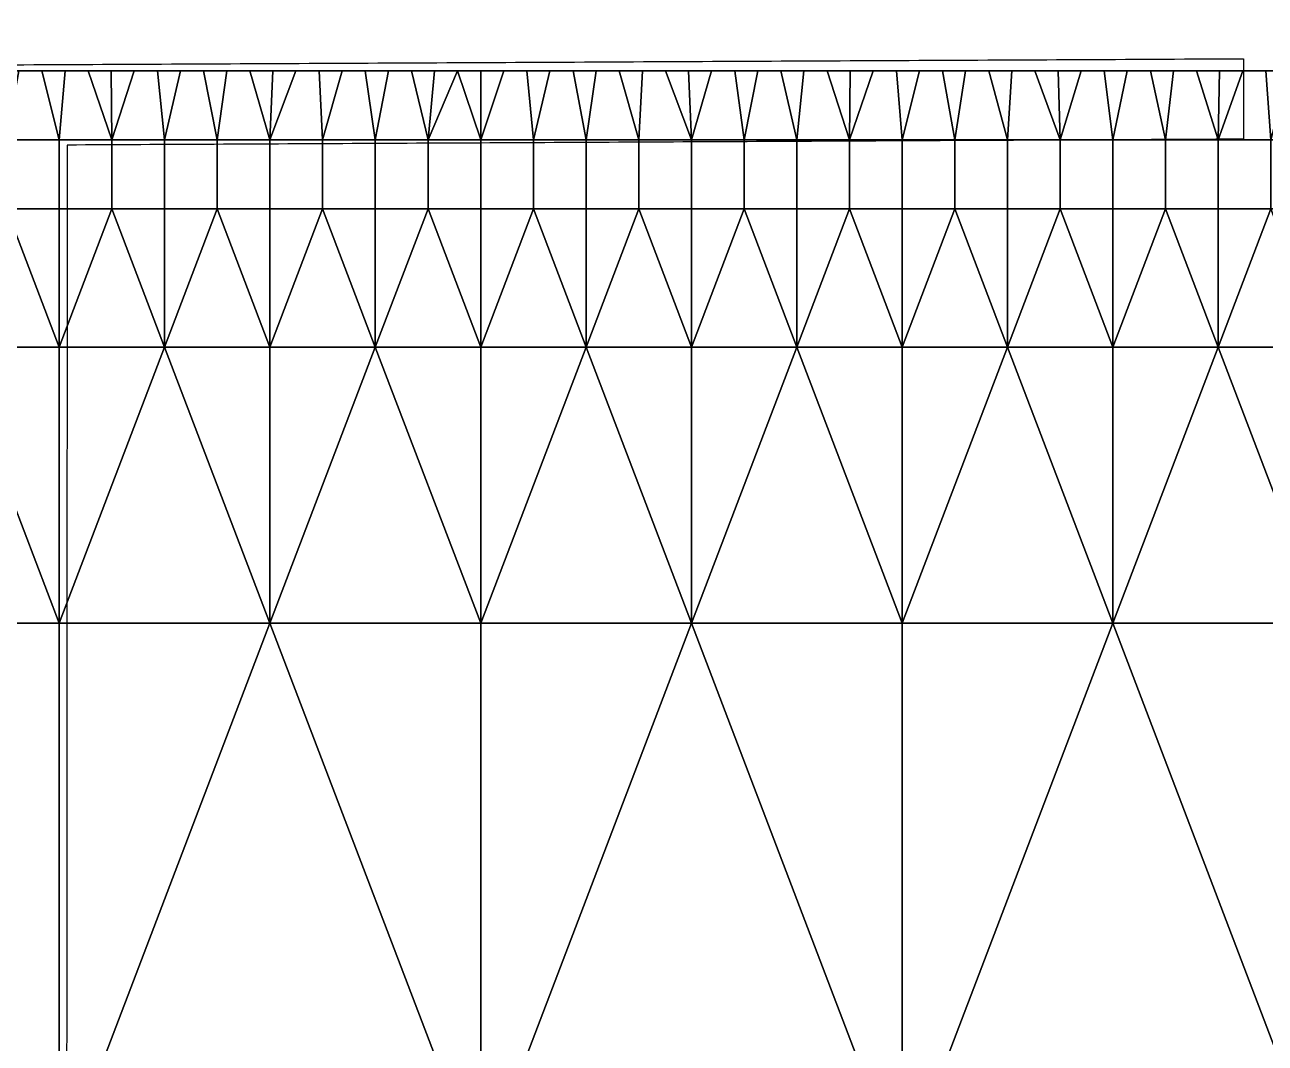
# Model space of a CAD drawing. Header units: inches. Extents: x -322 to 11, y -158 to 279.
# Drawn here: x -199.4 to -79.3, y 180 to 278.6 of the extents above; entities that cross this region are included whole.
import ezdxf

# ---------------------------------------------------------------- set-up
doc = ezdxf.new("R2010")
doc.units = ezdxf.units.IN
doc.header["$MEASUREMENT"] = 0
doc.layers.get('0').update_dxf_attribs({"true_color": 0x000000})

msp = doc.modelspace()

# ---------------------------------------------------------------- linework, layer by layer
msp.add_open_spline([(-318.46, -153.66), (-155.27, -153.66), (7.92, -153.66), (7.92, 60.25), (7.92, 274.15), (-155.27, 274.15), (-318.46, 274.15), (-318.46, 60.25), (-318.46, -153.66)], degree=2, knots=[0, 0, 0, 326.379532, 326.379532, 754.197065, 754.197065, 1080.576597, 1080.576597, 1508.394131, 1508.394131, 1508.394131])
at = {"color": 18, "linetype": 'Continuous', "true_color": 0x000000}
for points in [[(-203.3, 274.73), (-81.43, 275.33)], [(-81.43, 275.33), (-81.44, 267.54)], [(-195.3, 266.97), (-195.35, 178.31)], [(-81.44, 267.54), (-195.3, 266.97)]]:
    msp.add_open_spline(points, degree=1, dxfattribs=at)

# ---------------------------------------------------------------- meshes
mesh = msp.add_polyface()
corners = [(-217.87, 274.15), (-215.63, 274.15), (-215.63, 274.15, -0.5), (-217.87, 274.15, -0.5), (-211.16, 274.15), (-211.16, 274.15, -0.5), (-213.39, 274.15, -0.5), (-213.39, 274.15), (-206.69, 274.15), (-206.69, 274.15, -0.5), (-208.92, 274.15, -0.5), (-208.92, 274.15), (-204.45, 274.15), (-202.22, 274.15), (-202.22, 274.15, -0.5), (-204.45, 274.15, -0.5), (-199.98, 274.15), (-199.98, 274.15, -0.5), (-197.75, 274.15), (-195.51, 274.15), (-195.51, 274.15, -0.5), (-197.75, 274.15, -0.5), (-193.27, 274.15), (-193.27, 274.15, -0.5), (-221.57, 260.79), (-216.47, 247.42), (-216.47, 260.79), (-211.37, 267.47), (-211.37, 260.79), (-206.27, 260.79), (-206.27, 267.47), (-216.47, 267.47), (-201.17, 267.47), (-201.17, 260.79), (-196.07, 260.79), (-196.07, 267.47), (-196.07, 247.42), (-206.27, 247.42), (-196.07, 220.68), (-216.47, 220.68), (-190.97, 260.79), (-190.97, 267.47), (-193.27, 274.15), (-195.51, 274.15), (-197.75, 274.15), (-199.98, 274.15), (-206.69, 274.15), (-208.92, 274.15), (-213.39, 274.15), (-215.63, 274.15), (-202.22, 274.15), (-204.45, 274.15), (-211.16, 274.15), (-217.87, 274.15), (-221.57, 260.79, -0.5), (-216.47, 260.79, -0.5), (-216.47, 247.42, -0.5), (-211.37, 267.47, -0.5), (-206.27, 267.47, -0.5), (-206.27, 260.79, -0.5), (-211.37, 260.79, -0.5), (-216.47, 267.47, -0.5), (-201.17, 267.47, -0.5), (-196.07, 267.47, -0.5), (-196.07, 260.79, -0.5), (-201.17, 260.79, -0.5), (-196.07, 247.42, -0.5), (-206.27, 247.42, -0.5), (-216.47, 220.68, -0.5), (-190.97, 267.47, -0.5), (-190.97, 260.79, -0.5), (-195.51, 274.15, -0.5), (-193.27, 274.15, -0.5), (-199.98, 274.15, -0.5), (-197.75, 274.15, -0.5), (-208.92, 274.15, -0.5), (-206.69, 274.15, -0.5), (-215.63, 274.15, -0.5), (-213.39, 274.15, -0.5), (-204.45, 274.15, -0.5), (-202.22, 274.15, -0.5), (-211.16, 274.15, -0.5), (-217.87, 274.15, -0.5)]
mesh.append_faces([[corners[k] for k in face] for face in [(0, 1, 2, 3), (4, 5, 6, 7), (1, 7, 6, 2), (8, 9, 10, 11), (12, 13, 14, 15), (13, 16, 17, 14), (12, 15, 9, 8), (11, 10, 5, 4), (18, 19, 20, 21), (22, 23, 20, 19), (16, 18, 21, 17), (24, 25, 26, 26), (27, 28, 29, 30), (31, 26, 28, 27), (32, 33, 34, 35), (30, 29, 33, 32), (33, 36, 34, 34), (37, 33, 29, 29), (36, 33, 37, 37), (28, 37, 29, 29), (25, 28, 26, 26), (37, 28, 25, 25), (37, 38, 36, 36), (39, 37, 25, 25), (35, 34, 40, 41), (36, 40, 34, 34), (41, 42, 43, 35), (35, 44, 45, 32), (30, 46, 47, 27), (27, 48, 49, 31), (32, 50, 51, 30), (35, 43, 44, 44), (32, 45, 50, 50), (27, 52, 48, 48), (52, 27, 47, 47), (46, 30, 51, 51), (31, 49, 53, 53), (54, 55, 56, 56), (57, 58, 59, 60), (61, 57, 60, 55), (62, 63, 64, 65), (58, 62, 65, 59), (65, 64, 66, 66), (67, 59, 65, 65), (66, 67, 65, 65), (60, 59, 67, 67), (56, 55, 60, 60), (67, 56, 60, 60), (68, 56, 67, 67), (63, 69, 70, 64), (66, 64, 70, 70), (69, 63, 71, 72), (63, 62, 73, 74), (58, 57, 75, 76), (57, 61, 77, 78), (62, 58, 79, 80), (63, 74, 71, 71), (62, 80, 73, 73), (57, 78, 81, 81), (81, 75, 57, 57), (76, 79, 58, 58), (61, 82, 77, 77)]])
mesh = msp.add_polyface()
corners = [(-191.04, 274.15), (-191.04, 274.15, -0.5), (-193.27, 274.15, -0.5), (-193.27, 274.15), (-186.57, 274.15), (-186.57, 274.15, -0.5), (-188.8, 274.15, -0.5), (-188.8, 274.15), (-182.1, 274.15), (-182.1, 274.15, -0.5), (-184.33, 274.15, -0.5), (-184.33, 274.15), (-179.86, 274.15), (-179.86, 274.15, -0.5), (-175.39, 274.15), (-175.39, 274.15, -0.5), (-177.63, 274.15, -0.5), (-177.63, 274.15), (-170.92, 274.15), (-170.92, 274.15, -0.5), (-173.16, 274.15, -0.5), (-173.16, 274.15), (-168.68, 274.15), (-168.68, 274.15, -0.5), (-190.97, 267.47), (-190.97, 260.79), (-185.87, 260.79), (-185.87, 267.47), (-180.77, 267.47), (-180.77, 260.79), (-175.67, 260.79), (-175.67, 267.47), (-175.67, 247.42), (-185.87, 247.42), (-196.07, 247.42), (-170.57, 260.79), (-170.57, 267.47), (-165.47, 247.42), (-175.67, 220.68), (-196.07, 220.68), (-177.63, 274.15), (-179.86, 274.15), (-182.1, 274.15), (-184.33, 274.15), (-170.92, 274.15), (-173.16, 274.15), (-186.57, 274.15), (-188.8, 274.15), (-168.68, 274.15), (-175.39, 274.15), (-191.04, 274.15), (-193.27, 274.15), (-190.97, 267.47, -0.5), (-185.87, 267.47, -0.5), (-185.87, 260.79, -0.5), (-190.97, 260.79, -0.5), (-180.77, 267.47, -0.5), (-175.67, 267.47, -0.5), (-175.67, 260.79, -0.5), (-180.77, 260.79, -0.5), (-175.67, 247.42, -0.5), (-185.87, 247.42, -0.5), (-196.07, 247.42, -0.5), (-170.57, 267.47, -0.5), (-170.57, 260.79, -0.5), (-165.47, 247.42, -0.5), (-175.67, 220.68, -0.5), (-196.07, 220.68, -0.5), (-179.86, 274.15, -0.5), (-177.63, 274.15, -0.5), (-184.33, 274.15, -0.5), (-182.1, 274.15, -0.5), (-173.16, 274.15, -0.5), (-170.92, 274.15, -0.5), (-188.8, 274.15, -0.5), (-186.57, 274.15, -0.5), (-168.68, 274.15, -0.5), (-175.39, 274.15, -0.5), (-193.27, 274.15, -0.5), (-191.04, 274.15, -0.5)]
mesh.append_faces([[corners[k] for k in face] for face in [(0, 1, 2, 3), (4, 5, 6, 7), (8, 9, 10, 11), (12, 13, 9, 8), (11, 10, 5, 4), (7, 6, 1, 0), (14, 15, 16, 17), (18, 19, 20, 21), (22, 23, 19, 18), (21, 20, 15, 14), (17, 16, 13, 12), (24, 25, 26, 27), (28, 29, 30, 31), (27, 26, 29, 28), (29, 32, 30, 30), (33, 29, 26, 26), (32, 29, 33, 33), (25, 33, 26, 26), (33, 25, 34, 34), (31, 30, 35, 36), (32, 35, 30, 30), (37, 35, 32, 32), (38, 37, 32, 32), (33, 38, 32, 32), (39, 33, 34, 34), (31, 40, 41, 28), (28, 42, 43, 27), (36, 44, 45, 31), (27, 46, 47, 24), (36, 48, 44, 44), (45, 49, 31, 31), (40, 31, 49, 49), (42, 28, 41, 41), (27, 43, 46, 46), (24, 50, 51, 51), (50, 24, 47, 47), (52, 53, 54, 55), (56, 57, 58, 59), (53, 56, 59, 54), (59, 58, 60, 60), (61, 54, 59, 59), (60, 61, 59, 59), (55, 54, 61, 61), (61, 62, 55, 55), (57, 63, 64, 58), (60, 58, 64, 64), (65, 60, 64, 64), (66, 60, 65, 65), (61, 60, 66, 66), (67, 62, 61, 61), (66, 67, 61, 61), (57, 56, 68, 69), (56, 53, 70, 71), (63, 57, 72, 73), (53, 52, 74, 75), (63, 73, 76, 76), (72, 57, 77, 77), (69, 77, 57, 57), (71, 68, 56, 56), (53, 75, 70, 70), (52, 78, 79, 79), (79, 74, 52, 52)]])
mesh = msp.add_polyface()
corners = [(-164.21, 274.15), (-164.21, 274.15, -0.5), (-166.45, 274.15, -0.5), (-166.45, 274.15), (-159.74, 274.15), (-159.74, 274.15, -0.5), (-161.98, 274.15, -0.5), (-161.98, 274.15), (-157.51, 274.15), (-157.51, 274.15, -0.5), (-168.68, 274.15, -0.5), (-168.68, 274.15), (-155.27, 274.15), (-155.27, 274.15, -0.5), (-153.04, 274.15), (-150.8, 274.15), (-150.8, 274.15, -0.5), (-153.04, 274.15, -0.5), (-148.57, 274.15), (-146.33, 274.15), (-146.33, 274.15, -0.5), (-148.57, 274.15, -0.5), (-144.09, 274.15), (-144.09, 274.15, -0.5), (-170.57, 267.47), (-170.57, 260.79), (-165.47, 260.79), (-165.47, 267.47), (-160.37, 267.47), (-160.37, 260.79), (-155.27, 260.79), (-155.27, 267.47), (-155.27, 247.42), (-165.47, 247.42), (-155.27, 220.68), (-150.17, 267.47), (-150.17, 260.79), (-145.07, 260.79), (-145.07, 267.47), (-145.07, 247.42), (-146.33, 274.15), (-148.57, 274.15), (-150.8, 274.15), (-153.04, 274.15), (-155.27, 274.15), (-161.98, 274.15), (-164.21, 274.15), (-166.45, 274.15), (-168.68, 274.15), (-157.51, 274.15), (-159.74, 274.15), (-170.57, 267.47, -0.5), (-165.47, 267.47, -0.5), (-165.47, 260.79, -0.5), (-170.57, 260.79, -0.5), (-160.37, 267.47, -0.5), (-155.27, 267.47, -0.5), (-155.27, 260.79, -0.5), (-160.37, 260.79, -0.5), (-155.27, 247.42, -0.5), (-165.47, 247.42, -0.5), (-150.17, 267.47, -0.5), (-145.07, 267.47, -0.5), (-145.07, 260.79, -0.5), (-150.17, 260.79, -0.5), (-145.07, 247.42, -0.5), (-155.27, 220.68, -0.5), (-134.87, 220.68, -0.5), (-148.57, 274.15, -0.5), (-146.33, 274.15, -0.5), (-153.04, 274.15, -0.5), (-150.8, 274.15, -0.5), (-144.09, 274.15, -0.5), (-155.27, 274.15, -0.5), (-164.21, 274.15, -0.5), (-161.98, 274.15, -0.5), (-168.68, 274.15, -0.5), (-166.45, 274.15, -0.5), (-157.51, 274.15, -0.5), (-159.74, 274.15, -0.5)]
mesh.append_faces([[corners[k] for k in face] for face in [(0, 1, 2, 3), (4, 5, 6, 7), (8, 9, 5, 4), (7, 6, 1, 0), (3, 2, 10, 11), (12, 13, 9, 8), (14, 15, 16, 17), (18, 19, 20, 21), (15, 18, 21, 16), (22, 23, 20, 19), (14, 17, 13, 12), (24, 25, 26, 27), (28, 29, 30, 31), (27, 26, 29, 28), (29, 32, 30, 30), (33, 29, 26, 26), (32, 29, 33, 33), (25, 33, 26, 26), (33, 34, 32, 32), (35, 36, 37, 38), (31, 30, 36, 35), (36, 39, 37, 37), (32, 36, 30, 30), (39, 36, 32, 32), (34, 39, 32, 32), (38, 40, 41, 35), (35, 42, 43, 31), (42, 35, 41, 41), (43, 44, 31, 31), (28, 45, 46, 27), (27, 47, 48, 24), (44, 49, 31, 31), (50, 28, 49, 49), (46, 47, 27, 27), (50, 45, 28, 28), (31, 49, 28, 28), (51, 52, 53, 54), (55, 56, 57, 58), (52, 55, 58, 53), (58, 57, 59, 59), (60, 53, 58, 58), (59, 60, 58, 58), (54, 53, 60, 60), (61, 62, 63, 64), (56, 61, 64, 57), (64, 63, 65, 65), (59, 57, 64, 64), (65, 59, 64, 64), (66, 59, 65, 65), (67, 66, 65, 65), (62, 61, 68, 69), (61, 56, 70, 71), (71, 68, 61, 61), (69, 72, 62, 62), (70, 56, 73, 73), (55, 52, 74, 75), (52, 51, 76, 77), (73, 56, 78, 78), (79, 78, 55, 55), (74, 52, 77, 77), (79, 55, 75, 75), (56, 55, 78, 78)]])
mesh = msp.add_polyface()
corners = [(-141.86, 274.15), (-141.86, 274.15, -0.5), (-144.09, 274.15, -0.5), (-144.09, 274.15), (-139.62, 274.15), (-137.39, 274.15), (-137.39, 274.15, -0.5), (-139.62, 274.15, -0.5), (-135.15, 274.15), (-135.15, 274.15, -0.5), (-132.92, 274.15), (-130.68, 274.15), (-130.68, 274.15, -0.5), (-132.92, 274.15, -0.5), (-126.21, 274.15), (-126.21, 274.15, -0.5), (-128.45, 274.15, -0.5), (-128.45, 274.15), (-121.74, 274.15), (-121.74, 274.15, -0.5), (-123.98, 274.15, -0.5), (-123.98, 274.15), (-139.97, 267.47), (-139.97, 260.79), (-134.87, 260.79), (-134.87, 267.47), (-145.07, 267.47), (-145.07, 260.79), (-134.87, 247.42), (-145.07, 247.42), (-129.77, 267.47), (-129.77, 260.79), (-124.67, 260.79), (-124.67, 267.47), (-119.57, 260.79), (-119.57, 267.47), (-124.67, 247.42), (-134.87, 220.68), (-114.47, 220.68), (-126.21, 274.15), (-128.45, 274.15), (-121.74, 274.15), (-123.98, 274.15), (-137.39, 274.15), (-139.62, 274.15), (-141.86, 274.15), (-144.09, 274.15), (-130.68, 274.15), (-132.92, 274.15), (-135.15, 274.15), (-146.33, 274.15), (-139.97, 267.47, -0.5), (-134.87, 267.47, -0.5), (-134.87, 260.79, -0.5), (-139.97, 260.79, -0.5), (-145.07, 267.47, -0.5), (-145.07, 260.79, -0.5), (-134.87, 247.42, -0.5), (-145.07, 247.42, -0.5), (-129.77, 267.47, -0.5), (-124.67, 267.47, -0.5), (-124.67, 260.79, -0.5), (-129.77, 260.79, -0.5), (-119.57, 267.47, -0.5), (-119.57, 260.79, -0.5), (-124.67, 247.42, -0.5), (-134.87, 220.68, -0.5), (-114.47, 220.68, -0.5), (-128.45, 274.15, -0.5), (-126.21, 274.15, -0.5), (-123.98, 274.15, -0.5), (-121.74, 274.15, -0.5), (-139.62, 274.15, -0.5), (-137.39, 274.15, -0.5), (-144.09, 274.15, -0.5), (-141.86, 274.15, -0.5), (-132.92, 274.15, -0.5), (-130.68, 274.15, -0.5), (-135.15, 274.15, -0.5)]
mesh.append_faces([[corners[k] for k in face] for face in [(0, 1, 2, 3), (4, 5, 6, 7), (5, 8, 9, 6), (4, 7, 1, 0), (10, 11, 12, 13), (14, 15, 16, 17), (17, 16, 12, 11), (18, 19, 20, 21), (21, 20, 15, 14), (8, 10, 13, 9), (22, 23, 24, 25), (26, 27, 23, 22), (23, 28, 24, 24), (29, 23, 27, 27), (28, 23, 29, 29), (30, 31, 32, 33), (25, 24, 31, 30), (33, 32, 34, 35), (36, 34, 32, 32), (31, 36, 32, 32), (28, 31, 24, 24), (36, 31, 28, 28), (37, 36, 28, 28), (38, 36, 37, 37), (29, 37, 28, 28), (33, 39, 40, 30), (35, 41, 42, 33), (25, 43, 44, 22), (22, 45, 46, 26), (30, 47, 48, 25), (33, 42, 39, 39), (30, 40, 47, 47), (25, 48, 49, 49), (45, 22, 44, 44), (50, 26, 46, 46), (43, 25, 49, 49), (51, 52, 53, 54), (55, 51, 54, 56), (54, 53, 57, 57), (58, 56, 54, 54), (57, 58, 54, 54), (59, 60, 61, 62), (52, 59, 62, 53), (60, 63, 64, 61), (65, 61, 64, 64), (62, 61, 65, 65), (57, 53, 62, 62), (65, 57, 62, 62), (66, 57, 65, 65), (67, 66, 65, 65), (58, 57, 66, 66), (60, 59, 68, 69), (63, 60, 70, 71), (52, 51, 72, 73), (51, 55, 74, 75), (59, 52, 76, 77), (60, 69, 70, 70), (59, 77, 68, 68), (52, 78, 76, 76), (75, 72, 51, 51), (73, 78, 52, 52)]])
mesh = msp.add_polyface()
corners = [(-119.5, 274.15), (-117.27, 274.15), (-117.27, 274.15, -0.5), (-119.5, 274.15, -0.5), (-115.03, 274.15), (-115.03, 274.15, -0.5), (-121.74, 274.15), (-121.74, 274.15, -0.5), (-110.56, 274.15), (-110.56, 274.15, -0.5), (-112.8, 274.15, -0.5), (-112.8, 274.15), (-106.09, 274.15), (-106.09, 274.15, -0.5), (-108.33, 274.15, -0.5), (-108.33, 274.15), (-101.62, 274.15), (-101.62, 274.15, -0.5), (-103.86, 274.15, -0.5), (-103.86, 274.15), (-97.15, 274.15), (-97.15, 274.15, -0.5), (-99.38, 274.15, -0.5), (-99.38, 274.15), (-119.57, 267.47), (-119.57, 260.79), (-114.47, 260.79), (-114.47, 267.47), (-114.47, 247.42), (-124.67, 247.42), (-114.47, 220.68), (-109.37, 267.47), (-109.37, 260.79), (-104.27, 260.79), (-104.27, 267.47), (-99.18, 260.79), (-99.18, 267.47), (-104.27, 247.42), (-94.08, 247.42), (-94.08, 220.68), (-106.09, 274.15), (-108.33, 274.15), (-101.62, 274.15), (-103.86, 274.15), (-110.56, 274.15), (-112.8, 274.15), (-115.03, 274.15), (-117.27, 274.15), (-97.15, 274.15), (-99.38, 274.15), (-119.5, 274.15), (-121.74, 274.15), (-119.57, 267.47, -0.5), (-114.47, 267.47, -0.5), (-114.47, 260.79, -0.5), (-119.57, 260.79, -0.5), (-114.47, 247.42, -0.5), (-124.67, 247.42, -0.5), (-114.47, 220.68, -0.5), (-109.37, 267.47, -0.5), (-104.27, 267.47, -0.5), (-104.27, 260.79, -0.5), (-109.37, 260.79, -0.5), (-99.18, 267.47, -0.5), (-99.18, 260.79, -0.5), (-104.27, 247.42, -0.5), (-94.08, 247.42, -0.5), (-94.08, 220.68, -0.5), (-108.33, 274.15, -0.5), (-106.09, 274.15, -0.5), (-103.86, 274.15, -0.5), (-101.62, 274.15, -0.5), (-112.8, 274.15, -0.5), (-110.56, 274.15, -0.5), (-117.27, 274.15, -0.5), (-115.03, 274.15, -0.5), (-99.38, 274.15, -0.5), (-97.15, 274.15, -0.5), (-119.5, 274.15, -0.5), (-121.74, 274.15, -0.5)]
mesh.append_faces([[corners[k] for k in face] for face in [(0, 1, 2, 3), (1, 4, 5, 2), (6, 0, 3, 7), (8, 9, 10, 11), (12, 13, 14, 15), (15, 14, 9, 8), (16, 17, 18, 19), (20, 21, 22, 23), (23, 22, 17, 16), (19, 18, 13, 12), (11, 10, 5, 4), (24, 25, 26, 27), (25, 28, 26, 26), (28, 25, 29, 29), (29, 30, 28, 28), (31, 32, 33, 34), (27, 26, 32, 31), (34, 33, 35, 36), (37, 35, 33, 33), (38, 35, 37, 37), (32, 37, 33, 33), (28, 32, 26, 26), (37, 32, 28, 28), (37, 39, 38, 38), (30, 37, 28, 28), (39, 37, 30, 30), (34, 40, 41, 31), (36, 42, 43, 34), (31, 44, 45, 27), (27, 46, 47, 24), (36, 48, 49, 49), (42, 36, 49, 49), (31, 41, 44, 44), (27, 45, 46, 46), (24, 47, 50, 50), (40, 34, 43, 43), (51, 24, 50, 50), (52, 53, 54, 55), (55, 54, 56, 56), (56, 57, 55, 55), (57, 56, 58, 58), (59, 60, 61, 62), (53, 59, 62, 54), (60, 63, 64, 61), (65, 61, 64, 64), (66, 65, 64, 64), (62, 61, 65, 65), (56, 54, 62, 62), (65, 56, 62, 62), (58, 56, 65, 65), (67, 58, 65, 65), (60, 59, 68, 69), (63, 60, 70, 71), (59, 53, 72, 73), (53, 52, 74, 75), (63, 76, 77, 77), (71, 76, 63, 63), (59, 73, 68, 68), (53, 75, 72, 72), (52, 78, 74, 74), (69, 70, 60, 60), (79, 78, 52, 52)]])
mesh = msp.add_polyface()
corners = [(-99.18, 267.47), (-99.18, 260.79), (-94.08, 260.79), (-94.08, 267.47), (-94.08, 247.42), (-88.98, 267.47), (-88.98, 260.79), (-83.88, 260.79), (-83.88, 267.47), (-78.78, 267.47), (-78.78, 260.79), (-73.68, 260.79), (-73.68, 267.47), (-73.68, 247.42), (-83.88, 247.42), (-73.68, 220.68), (-94.08, 220.68), (-68.58, 267.47), (-68.58, 260.79), (-63.48, 260.79), (-63.48, 267.47), (-58.38, 267.47), (-58.38, 260.79), (-53.28, 260.79), (-53.28, 267.47), (-53.28, 247.42), (-63.48, 247.42), (-48.18, 260.79), (-48.18, 267.47), (-53.28, 220.68), (-43.08, 247.42), (-54.68, 274.15), (-56.91, 274.15), (-99.18, 267.47, -0.5), (-94.08, 267.47, -0.5), (-94.08, 260.79, -0.5), (-99.18, 260.79, -0.5), (-94.08, 247.42, -0.5), (-88.98, 267.47, -0.5), (-83.88, 267.47, -0.5), (-83.88, 260.79, -0.5), (-88.98, 260.79, -0.5), (-78.78, 267.47, -0.5), (-73.68, 267.47, -0.5), (-73.68, 260.79, -0.5), (-78.78, 260.79, -0.5), (-73.68, 247.42, -0.5), (-83.88, 247.42, -0.5), (-73.68, 220.68, -0.5), (-94.08, 220.68, -0.5), (-104.27, 247.42, -0.5), (-68.58, 267.47, -0.5), (-63.48, 267.47, -0.5), (-63.48, 260.79, -0.5), (-68.58, 260.79, -0.5), (-58.38, 267.47, -0.5), (-53.28, 267.47, -0.5), (-53.28, 260.79, -0.5), (-58.38, 260.79, -0.5), (-53.28, 247.42, -0.5), (-63.48, 247.42, -0.5), (-48.18, 267.47, -0.5), (-48.18, 260.79, -0.5), (-53.28, 220.68, -0.5)]
mesh.append_faces([[corners[k] for k in face] for face in [(0, 1, 2, 3), (1, 4, 2, 2), (5, 6, 7, 8), (3, 2, 6, 5), (9, 10, 11, 12), (8, 7, 10, 9), (10, 13, 11, 11), (14, 10, 7, 7), (13, 10, 14, 14), (6, 14, 7, 7), (4, 6, 2, 2), (14, 6, 4, 4), (14, 15, 13, 13), (16, 14, 4, 4), (15, 14, 16, 16), (17, 18, 19, 20), (12, 11, 18, 17), (21, 22, 23, 24), (20, 19, 22, 21), (22, 25, 23, 23), (26, 22, 19, 19), (25, 22, 26, 26), (18, 26, 19, 19), (13, 18, 11, 11), (26, 18, 13, 13), (24, 23, 27, 28), (25, 27, 23, 23), (29, 30, 25, 25), (26, 29, 25, 25), (15, 26, 13, 13), (29, 26, 15, 15), (24, 31, 32, 21), (33, 34, 35, 36), (36, 35, 37, 37), (38, 39, 40, 41), (34, 38, 41, 35), (42, 43, 44, 45), (39, 42, 45, 40), (45, 44, 46, 46), (47, 40, 45, 45), (46, 47, 45, 45), (41, 40, 47, 47), (37, 35, 41, 41), (47, 37, 41, 41), (47, 46, 48, 48), (49, 37, 47, 47), (48, 49, 47, 47), (50, 37, 49, 49), (51, 52, 53, 54), (43, 51, 54, 44), (55, 56, 57, 58), (52, 55, 58, 53), (58, 57, 59, 59), (60, 53, 58, 58), (59, 60, 58, 58), (54, 53, 60, 60), (46, 44, 54, 54), (60, 46, 54, 54), (56, 61, 62, 57), (60, 59, 63, 63), (48, 46, 60, 60), (63, 48, 60, 60)]])
mesh = msp.add_polyface()
corners = [(-94.91, 274.15), (-94.91, 274.15, -0.5), (-97.15, 274.15, -0.5), (-97.15, 274.15), (-90.44, 274.15), (-90.44, 274.15, -0.5), (-92.68, 274.15, -0.5), (-92.68, 274.15), (-85.97, 274.15), (-85.97, 274.15, -0.5), (-88.21, 274.15, -0.5), (-88.21, 274.15), (-81.5, 274.15), (-81.5, 274.15, -0.5), (-83.74, 274.15, -0.5), (-83.74, 274.15), (-77.03, 274.15), (-77.03, 274.15, -0.5), (-79.27, 274.15, -0.5), (-79.27, 274.15), (-74.79, 274.15), (-74.79, 274.15, -0.5), (-70.32, 274.15), (-70.32, 274.15, -0.5), (-72.56, 274.15, -0.5), (-72.56, 274.15), (-65.85, 274.15), (-65.85, 274.15, -0.5), (-68.09, 274.15, -0.5), (-68.09, 274.15), (-61.38, 274.15), (-61.38, 274.15, -0.5), (-63.62, 274.15, -0.5), (-63.62, 274.15), (-59.15, 274.15), (-56.91, 274.15), (-56.91, 274.15, -0.5), (-59.15, 274.15, -0.5), (-54.68, 274.15), (-54.68, 274.15, -0.5), (-50.2, 274.15), (-50.2, 274.15, -0.5), (-52.44, 274.15, -0.5), (-52.44, 274.15), (-58.38, 267.47), (-59.15, 274.15), (-61.38, 274.15), (-63.48, 267.47), (-68.58, 267.47), (-70.32, 274.15), (-72.56, 274.15), (-73.68, 267.47), (-78.78, 267.47), (-79.27, 274.15), (-81.5, 274.15), (-83.88, 267.47), (-74.79, 274.15), (-77.03, 274.15), (-65.85, 274.15), (-68.09, 274.15), (-48.18, 267.47), (-50.2, 274.15), (-52.44, 274.15), (-53.28, 267.47), (-88.98, 267.47), (-90.44, 274.15), (-92.68, 274.15), (-94.08, 267.47), (-94.91, 274.15), (-97.15, 274.15), (-99.18, 267.47), (-85.97, 274.15), (-88.21, 274.15), (-54.68, 274.15), (-56.91, 274.15), (-63.62, 274.15), (-83.74, 274.15), (-53.28, 267.47, -0.5), (-58.38, 267.47, -0.5), (-56.91, 274.15, -0.5), (-54.68, 274.15, -0.5), (-63.48, 267.47, -0.5), (-61.38, 274.15, -0.5), (-59.15, 274.15, -0.5), (-68.58, 267.47, -0.5), (-73.68, 267.47, -0.5), (-72.56, 274.15, -0.5), (-70.32, 274.15, -0.5), (-78.78, 267.47, -0.5), (-83.88, 267.47, -0.5), (-81.5, 274.15, -0.5), (-79.27, 274.15, -0.5), (-77.03, 274.15, -0.5), (-74.79, 274.15, -0.5), (-68.09, 274.15, -0.5), (-65.85, 274.15, -0.5), (-48.18, 267.47, -0.5), (-52.44, 274.15, -0.5), (-50.2, 274.15, -0.5), (-88.98, 267.47, -0.5), (-94.08, 267.47, -0.5), (-92.68, 274.15, -0.5), (-90.44, 274.15, -0.5), (-99.18, 267.47, -0.5), (-97.15, 274.15, -0.5), (-94.91, 274.15, -0.5), (-88.21, 274.15, -0.5), (-85.97, 274.15, -0.5), (-63.62, 274.15, -0.5), (-83.74, 274.15, -0.5)]
mesh.append_faces([[corners[k] for k in face] for face in [(0, 1, 2, 3), (4, 5, 6, 7), (8, 9, 10, 11), (11, 10, 5, 4), (12, 13, 14, 15), (16, 17, 18, 19), (20, 21, 17, 16), (19, 18, 13, 12), (15, 14, 9, 8), (7, 6, 1, 0), (22, 23, 24, 25), (26, 27, 28, 29), (29, 28, 23, 22), (30, 31, 32, 33), (34, 35, 36, 37), (35, 38, 39, 36), (34, 37, 31, 30), (33, 32, 27, 26), (40, 41, 42, 43), (43, 42, 39, 38), (25, 24, 21, 20), (44, 45, 46, 47), (48, 49, 50, 51), (52, 53, 54, 55), (51, 56, 57, 52), (47, 58, 59, 48), (60, 61, 62, 63), (64, 65, 66, 67), (67, 68, 69, 70), (55, 71, 72, 64), (63, 62, 73, 73), (44, 74, 45, 45), (47, 75, 58, 58), (48, 59, 49, 49), (75, 47, 46, 46), (51, 50, 56, 56), (52, 57, 53, 53), (55, 54, 76, 76), (71, 55, 76, 76), (67, 66, 68, 68), (65, 64, 72, 72), (77, 78, 79, 80), (78, 81, 82, 83), (84, 85, 86, 87), (88, 89, 90, 91), (85, 88, 92, 93), (81, 84, 94, 95), (96, 77, 97, 98), (99, 100, 101, 102), (100, 103, 104, 105), (89, 99, 106, 107), (77, 80, 97, 97), (78, 83, 79, 79), (81, 95, 108, 108), (84, 87, 94, 94), (108, 82, 81, 81), (85, 93, 86, 86), (88, 91, 92, 92), (89, 109, 90, 90), (107, 109, 89, 89), (100, 105, 101, 101), (102, 106, 99, 99)]])
mesh = msp.add_polyface()
corners = [(-236.87, 220.68), (-247.07, 247.42), (-257.27, 220.68), (-267.46, 247.42), (-277.66, 220.68), (-277.66, 193.94), (-236.87, 167.2), (-277.66, 167.2), (-298.06, 207.31), (-298.06, 220.68), (-298.06, 193.94), (-298.06, 180.57), (-298.06, 167.2), (-196.07, 220.68), (-206.27, 247.42), (-216.47, 220.68), (-226.67, 247.42), (-155.27, 220.68), (-165.47, 247.42), (-175.67, 220.68), (-185.87, 247.42), (-155.27, 167.2), (-196.07, 167.2), (-236.87, 113.72), (-298.06, 153.83), (-277.66, 140.46), (-134.87, 220.68), (-145.07, 247.42), (-287.86, 247.42, -0.5), (-277.66, 247.42, -0.5), (-277.66, 220.68, -0.5), (-298.06, 220.68, -0.5), (-298.06, 234.05, -0.5), (-247.07, 247.42, -0.5), (-236.87, 247.42, -0.5), (-236.87, 220.68, -0.5), (-257.27, 220.68, -0.5), (-267.46, 247.42, -0.5), (-257.27, 247.42, -0.5), (-277.66, 193.94, -0.5), (-236.87, 167.2, -0.5), (-277.66, 167.2, -0.5), (-298.06, 207.31, -0.5), (-298.06, 193.94, -0.5), (-298.06, 180.57, -0.5), (-298.06, 167.2, -0.5), (-206.27, 247.42, -0.5), (-196.07, 247.42, -0.5), (-196.07, 220.68, -0.5), (-216.47, 220.68, -0.5), (-226.67, 247.42, -0.5), (-216.47, 247.42, -0.5), (-165.47, 247.42, -0.5), (-155.27, 247.42, -0.5), (-155.27, 220.68, -0.5), (-175.67, 220.68, -0.5), (-155.27, 167.2, -0.5), (-196.07, 167.2, -0.5), (-236.87, 113.72, -0.5), (-298.06, 153.83, -0.5), (-277.66, 140.46, -0.5), (-134.87, 220.68, -0.5)]
mesh.append_faces([[corners[k] for k in face] for face in [(0, 1, 2, 2), (2, 3, 4, 4), (5, 2, 4, 4), (2, 6, 0, 0), (6, 5, 7, 7), (5, 6, 2, 2), (8, 4, 9, 9), (5, 8, 10, 10), (4, 8, 5, 5), (11, 5, 10, 10), (7, 11, 12, 12), (5, 11, 7, 7), (13, 14, 15, 15), (15, 16, 0, 0), (17, 18, 19, 19), (19, 20, 13, 13), (19, 21, 17, 17), (22, 19, 13, 13), (21, 19, 22, 22), (15, 22, 13, 13), (6, 15, 0, 0), (22, 15, 6, 6), (23, 22, 6, 6), (24, 7, 12, 12), (7, 24, 25, 25), (25, 6, 7, 7), (26, 27, 17, 17), (21, 26, 17, 17), (28, 29, 30, 30), (30, 31, 32, 32), (32, 28, 30, 30), (33, 34, 35, 35), (35, 36, 33, 33), (37, 38, 36, 36), (36, 30, 37, 37), (39, 30, 36, 36), (36, 35, 40, 40), (40, 41, 39, 39), (39, 36, 40, 40), (42, 31, 30, 30), (39, 43, 42, 42), (30, 39, 42, 42), (44, 43, 39, 39), (41, 45, 44, 44), (39, 41, 44, 44), (46, 47, 48, 48), (48, 49, 46, 46), (50, 51, 49, 49), (49, 35, 50, 50), (52, 53, 54, 54), (54, 55, 52, 52), (55, 54, 56, 56), (57, 48, 55, 55), (56, 57, 55, 55), (49, 48, 57, 57), (40, 35, 49, 49), (57, 40, 49, 49), (58, 40, 57, 57), (59, 45, 41, 41), (41, 60, 59, 59), (60, 41, 40, 40), (56, 54, 61, 61)]])
mesh = msp.add_polyface()
corners = [(-94.08, 220.68), (-73.68, 167.2), (-73.68, 220.68), (-114.47, 167.2), (-114.47, 220.68), (-134.87, 220.68), (-155.27, 167.2), (-12.48, 234.05), (-32.88, 220.68), (-12.48, 220.68), (-12.48, 207.31), (-32.88, 193.94), (-12.48, 193.94), (-2.28, 213.99), (-2.28, 200.62), (-12.48, 180.57), (-2.28, 187.25), (-12.48, 167.2), (-2.28, 173.88), (-32.88, 167.2), (-53.28, 220.68), (-32.88, 140.46), (-73.68, 113.72), (-12.48, 153.83), (-12.48, 140.46), (-2.28, 160.52), (-2.28, 147.15), (-94.08, 220.68, -0.5), (-73.68, 220.68, -0.5), (-73.68, 167.2, -0.5), (-114.47, 167.2, -0.5), (-114.47, 220.68, -0.5), (-134.87, 220.68, -0.5), (-155.27, 167.2, -0.5), (-2.28, 227.36, -0.5), (-2.28, 220.68, -0.5), (-12.48, 220.68, -0.5), (-12.48, 234.05, -0.5), (-32.88, 220.68, -0.5), (-12.48, 207.31, -0.5), (-12.48, 193.94, -0.5), (-32.88, 193.94, -0.5), (-2.28, 213.99, -0.5), (-2.28, 207.31, -0.5), (-2.28, 200.62, -0.5), (-2.28, 193.94, -0.5), (-2.28, 187.25, -0.5), (-2.28, 180.57, -0.5), (-12.48, 180.57, -0.5), (-12.48, 167.2, -0.5), (-2.28, 173.88, -0.5), (-32.88, 167.2, -0.5), (-53.28, 220.68, -0.5), (-32.88, 140.46, -0.5), (-73.68, 113.72, -0.5), (-12.48, 153.83, -0.5), (-12.48, 140.46, -0.5), (-2.28, 160.52, -0.5), (-2.28, 147.15, -0.5), (-155.27, 60.25, -0.5)]
mesh.append_faces([[corners[k] for k in face] for face in [(0, 1, 2, 2), (3, 0, 4, 4), (1, 0, 3, 3), (5, 3, 4, 4), (3, 5, 6, 6), (7, 8, 9, 9), (10, 11, 12, 12), (8, 10, 9, 9), (11, 10, 8, 8), (10, 13, 9, 9), (12, 14, 10, 10), (15, 16, 12, 12), (17, 18, 15, 15), (15, 19, 17, 17), (11, 15, 12, 12), (19, 15, 11, 11), (20, 11, 8, 8), (11, 1, 19, 19), (1, 20, 2, 2), (20, 1, 11, 11), (1, 21, 19, 19), (22, 21, 1, 1), (23, 21, 24, 24), (19, 23, 17, 17), (21, 23, 19, 19), (23, 25, 17, 17), (24, 26, 23, 23), (3, 22, 1, 1), (27, 28, 29, 29), (30, 31, 27, 27), (29, 30, 27, 27), (32, 31, 30, 30), (30, 33, 32, 32), (34, 35, 36, 36), (37, 36, 38, 38), (39, 40, 41, 41), (38, 36, 39, 39), (41, 38, 39, 39), (42, 43, 39, 39), (39, 36, 42, 42), (44, 45, 40, 40), (40, 39, 44, 44), (46, 47, 48, 48), (48, 40, 46, 46), (49, 48, 50, 50), (48, 49, 51, 51), (41, 40, 48, 48), (51, 41, 48, 48), (52, 38, 41, 41), (41, 51, 29, 29), (29, 28, 52, 52), (52, 41, 29, 29), (29, 51, 53, 53), (54, 29, 53, 53), (55, 56, 53, 53), (51, 49, 55, 55), (53, 51, 55, 55), (55, 49, 57, 57), (56, 55, 58, 58), (30, 29, 54, 54), (59, 33, 30, 30)]])

doc.saveas('drawing.dxf')
